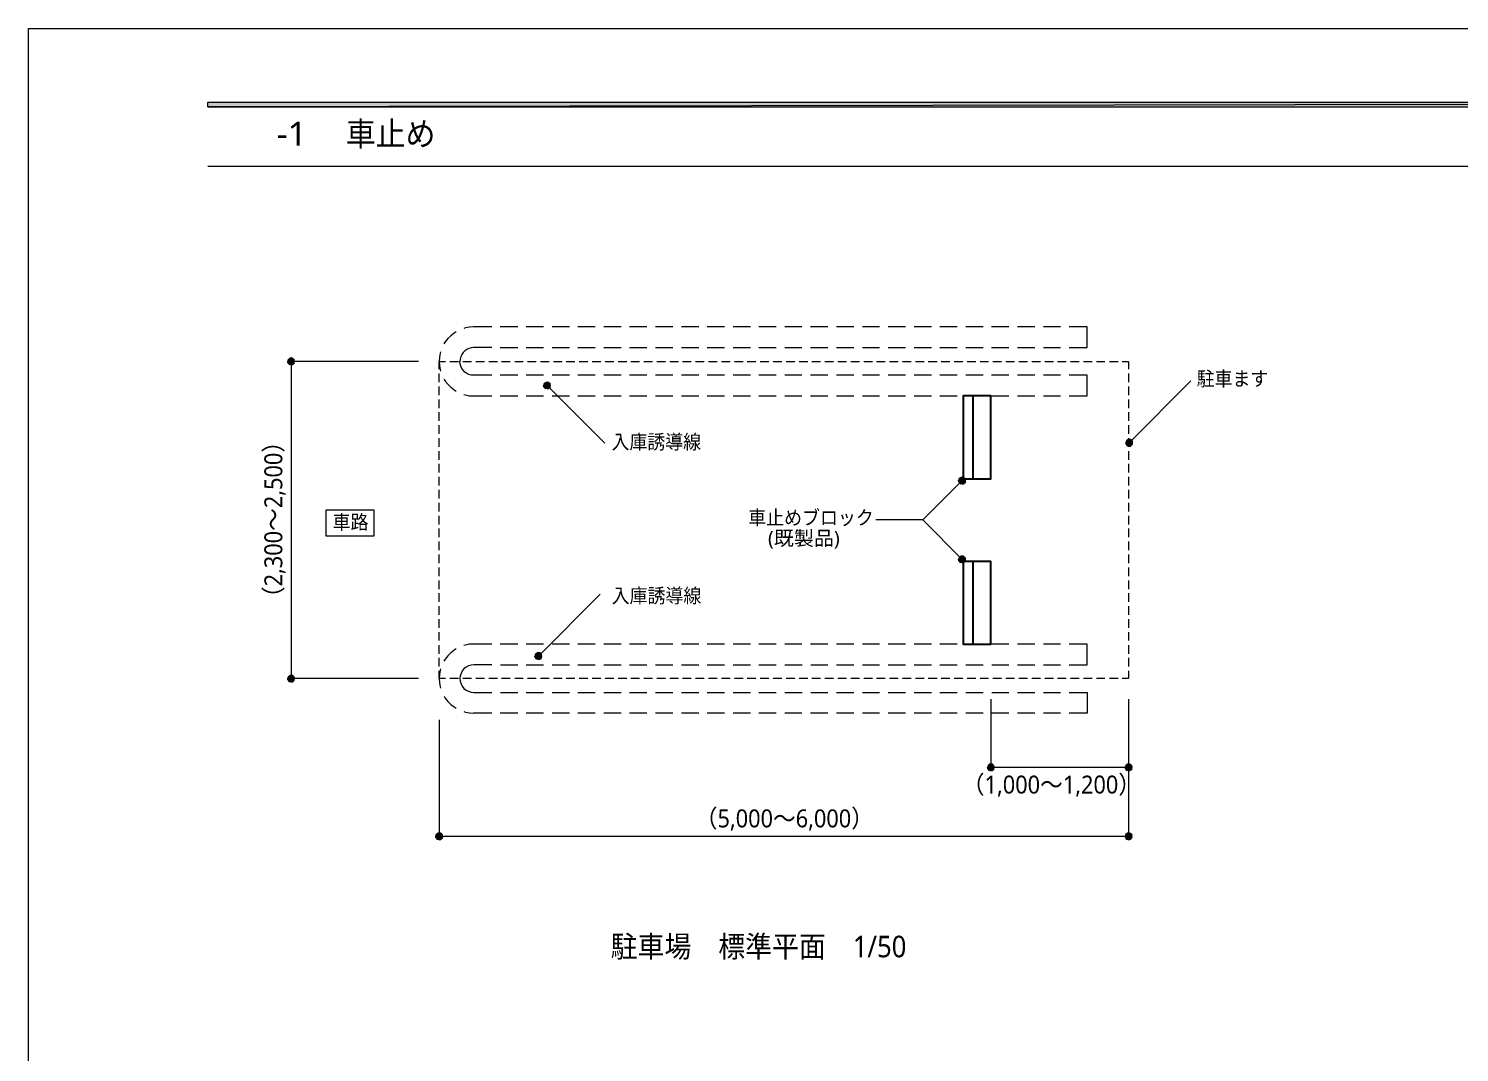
# Model space of a CAD drawing. Header units: millimetres. Extents: x 0 to 420, y 0 to 297.
# Drawn here: x 0.2 to 207.7, y 148.5 to 297 of the extents above; entities that cross this region are included whole.
import ezdxf
from ezdxf.enums import TextEntityAlignment as Align

# ---------------------------------------------------------------- set-up
doc = ezdxf.new("R2010")
doc.units = ezdxf.units.MM
doc.styles.add('kst32b', font='NotoSansJP-Variable.ttf')

msp = doc.modelspace()

# ---------------------------------------------------------------- hatches: boundary and pattern name
h = msp.add_hatch(color=7)
h.paths.add_polyline_path([(394.17, 285.62), (394.17, 286.32), (26.18, 285.62), (394.17, 285.62)])
h.paths.add_polyline_path([(394.17, 286.32), (26.18, 285.62), (26.18, 286.32), (394.17, 286.32)])
h = msp.add_hatch(color=7)
h.paths.add_polyline_path([(38.27, 249.2), (38.08, 249.15), (38.27, 248.69), (38.27, 249.2)])
h.paths.add_polyline_path([(38.08, 249.15), (38.27, 248.69), (37.91, 249.05), (38.08, 249.15)])
h.paths.add_polyline_path([(38.27, 248.69), (37.91, 249.05), (37.8, 248.88), (38.27, 248.69)])
for points in [[(38.46, 249.15), (38.27, 249.2), (38.27, 248.69), (38.46, 249.15)], [(62.74, 248.73), (62.72, 248.71), (62.7, 248.69), (62.72, 248.67), (62.74, 248.64), (62.76, 248.67), (62.78, 248.69), (62.76, 248.71), (62.74, 248.73)], [(75.57, 245.66), (75.37, 245.7), (75.37, 245.22), (75.57, 245.66)], [(160, 237.36), (159.81, 237.41), (159.81, 236.9), (160, 237.36)], [(135.76, 231.88), (135.57, 231.9), (135.57, 231.42), (135.76, 231.88)], [(135.76, 220.45), (135.57, 220.47), (135.57, 219.99), (135.76, 220.45)], [(74.32, 206.44), (74.13, 206.48), (74.13, 205.97), (74.32, 206.44)], [(38.46, 203.16), (38.27, 203.2), (38.27, 202.69), (38.46, 203.16)], [(139.93, 190.29), (139.74, 190.33), (139.74, 189.82), (139.93, 190.29)], [(159.91, 190.29), (159.72, 190.33), (159.72, 189.82), (159.91, 190.29)], [(59.92, 180.3), (59.73, 180.34), (59.73, 179.83), (59.92, 180.3)], [(159.91, 180.3), (159.72, 180.34), (159.72, 179.83), (159.91, 180.3)]]:
    msp.add_hatch(color=7).paths.add_polyline_path(points)
h = msp.add_hatch(color=7)
h.paths.add_polyline_path([(38.76, 248.69), (38.71, 248.88), (38.27, 248.69), (38.76, 248.69)])
h.paths.add_polyline_path([(38.71, 248.88), (38.27, 248.69), (38.61, 249.05), (38.71, 248.88)])
h.paths.add_polyline_path([(38.27, 248.69), (38.61, 249.05), (38.46, 249.15), (38.27, 248.69)])
h = msp.add_hatch(color=7)
h.paths.add_polyline_path([(37.8, 248.88), (37.76, 248.69), (38.27, 248.69), (37.8, 248.88)])
h.paths.add_polyline_path([(37.76, 248.69), (38.27, 248.69), (37.8, 248.5), (37.76, 248.69)])
h.paths.add_polyline_path([(38.27, 248.69), (37.8, 248.5), (37.91, 248.35), (38.27, 248.69)])
h = msp.add_hatch(color=7)
h.paths.add_polyline_path([(37.91, 248.35), (38.08, 248.24), (38.27, 248.69), (37.91, 248.35)])
h.paths.add_polyline_path([(38.08, 248.24), (38.27, 248.69), (38.27, 248.2), (38.08, 248.24)])
h.paths.add_polyline_path([(38.27, 248.69), (38.27, 248.2), (38.46, 248.24), (38.27, 248.69)])
h = msp.add_hatch(color=7)
h.paths.add_polyline_path([(38.46, 248.24), (38.61, 248.35), (38.27, 248.69), (38.46, 248.24)])
h.paths.add_polyline_path([(38.61, 248.35), (38.27, 248.69), (38.71, 248.5), (38.61, 248.35)])
h.paths.add_polyline_path([(38.27, 248.69), (38.71, 248.5), (38.76, 248.69), (38.27, 248.69)])
h = msp.add_hatch(color=7)
h.paths.add_polyline_path([(74.91, 245.41), (74.87, 245.22), (75.37, 245.22), (74.91, 245.41)])
h.paths.add_polyline_path([(74.87, 245.22), (75.37, 245.22), (74.91, 245.03), (74.87, 245.22)])
h.paths.add_polyline_path([(75.37, 245.22), (74.91, 245.03), (75.01, 244.86), (75.37, 245.22)])
h = msp.add_hatch(color=7)
h.paths.add_polyline_path([(75.37, 245.7), (75.18, 245.66), (75.37, 245.22), (75.37, 245.7)])
h.paths.add_polyline_path([(75.18, 245.66), (75.37, 245.22), (75.01, 245.55), (75.18, 245.66)])
h.paths.add_polyline_path([(75.37, 245.22), (75.01, 245.55), (74.91, 245.41), (75.37, 245.22)])
h = msp.add_hatch(color=7)
h.paths.add_polyline_path([(75.01, 244.86), (75.18, 244.75), (75.37, 245.22), (75.01, 244.86)])
h.paths.add_polyline_path([(75.18, 244.75), (75.37, 245.22), (75.37, 244.71), (75.18, 244.75)])
h.paths.add_polyline_path([(75.37, 245.22), (75.37, 244.71), (75.57, 244.75), (75.37, 245.22)])
h = msp.add_hatch(color=7)
h.paths.add_polyline_path([(75.88, 245.22), (75.84, 245.41), (75.37, 245.22), (75.88, 245.22)])
h.paths.add_polyline_path([(75.84, 245.41), (75.37, 245.22), (75.73, 245.55), (75.84, 245.41)])
h.paths.add_polyline_path([(75.37, 245.22), (75.73, 245.55), (75.57, 245.66), (75.37, 245.22)])
h = msp.add_hatch(color=7)
h.paths.add_polyline_path([(75.57, 244.75), (75.73, 244.86), (75.37, 245.22), (75.57, 244.75)])
h.paths.add_polyline_path([(75.73, 244.86), (75.37, 245.22), (75.84, 245.03), (75.73, 244.86)])
h.paths.add_polyline_path([(75.37, 245.22), (75.84, 245.03), (75.88, 245.22), (75.37, 245.22)])
h = msp.add_hatch(color=7)
h.paths.add_polyline_path([(159.34, 237.09), (159.3, 236.9), (159.81, 236.9), (159.34, 237.09)])
h.paths.add_polyline_path([(159.3, 236.9), (159.81, 236.9), (159.34, 236.71), (159.3, 236.9)])
h.paths.add_polyline_path([(159.81, 236.9), (159.34, 236.71), (159.45, 236.54), (159.81, 236.9)])
h = msp.add_hatch(color=7)
h.paths.add_polyline_path([(159.81, 237.41), (159.62, 237.36), (159.81, 236.9), (159.81, 237.41)])
h.paths.add_polyline_path([(159.62, 237.36), (159.81, 236.9), (159.45, 237.26), (159.62, 237.36)])
h.paths.add_polyline_path([(159.81, 236.9), (159.45, 237.26), (159.34, 237.09), (159.81, 236.9)])
h = msp.add_hatch(color=7)
h.paths.add_polyline_path([(159.45, 236.54), (159.62, 236.43), (159.81, 236.9), (159.45, 236.54)])
h.paths.add_polyline_path([(159.62, 236.43), (159.81, 236.9), (159.81, 236.41), (159.62, 236.43)])
h.paths.add_polyline_path([(159.81, 236.9), (159.81, 236.41), (160, 236.43), (159.81, 236.9)])
h = msp.add_hatch(color=7)
h.paths.add_polyline_path([(160.3, 236.9), (160.27, 237.09), (159.81, 236.9), (160.3, 236.9)])
h.paths.add_polyline_path([(160.27, 237.09), (159.81, 236.9), (160.15, 237.26), (160.27, 237.09)])
h.paths.add_polyline_path([(159.81, 236.9), (160.15, 237.26), (160, 237.36), (159.81, 236.9)])
h = msp.add_hatch(color=7)
h.paths.add_polyline_path([(160, 236.43), (160.15, 236.54), (159.81, 236.9), (160, 236.43)])
h.paths.add_polyline_path([(160.15, 236.54), (159.81, 236.9), (160.27, 236.71), (160.15, 236.54)])
h.paths.add_polyline_path([(159.81, 236.9), (160.27, 236.71), (160.3, 236.9), (159.81, 236.9)])
h = msp.add_hatch(color=7)
h.paths.add_polyline_path([(135.11, 231.61), (135.06, 231.42), (135.57, 231.42), (135.11, 231.61)])
h.paths.add_polyline_path([(135.06, 231.42), (135.57, 231.42), (135.11, 231.22), (135.06, 231.42)])
h.paths.add_polyline_path([(135.57, 231.42), (135.11, 231.22), (135.21, 231.06), (135.57, 231.42)])
h = msp.add_hatch(color=7)
h.paths.add_polyline_path([(135.57, 231.9), (135.38, 231.88), (135.57, 231.42), (135.57, 231.9)])
h.paths.add_polyline_path([(135.38, 231.88), (135.57, 231.42), (135.21, 231.75), (135.38, 231.88)])
h.paths.add_polyline_path([(135.57, 231.42), (135.21, 231.75), (135.11, 231.61), (135.57, 231.42)])
h = msp.add_hatch(color=7)
h.paths.add_polyline_path([(135.21, 231.06), (135.38, 230.95), (135.57, 231.42), (135.21, 231.06)])
h.paths.add_polyline_path([(135.38, 230.95), (135.57, 231.42), (135.57, 230.91), (135.38, 230.95)])
h.paths.add_polyline_path([(135.57, 231.42), (135.57, 230.91), (135.76, 230.95), (135.57, 231.42)])
h = msp.add_hatch(color=7)
h.paths.add_polyline_path([(136.06, 231.42), (136.04, 231.61), (135.57, 231.42), (136.06, 231.42)])
h.paths.add_polyline_path([(136.04, 231.61), (135.57, 231.42), (135.91, 231.75), (136.04, 231.61)])
h.paths.add_polyline_path([(135.57, 231.42), (135.91, 231.75), (135.76, 231.88), (135.57, 231.42)])
h = msp.add_hatch(color=7)
h.paths.add_polyline_path([(135.76, 230.95), (135.91, 231.06), (135.57, 231.42), (135.76, 230.95)])
h.paths.add_polyline_path([(135.91, 231.06), (135.57, 231.42), (136.04, 231.22), (135.91, 231.06)])
h.paths.add_polyline_path([(135.57, 231.42), (136.04, 231.22), (136.06, 231.42), (135.57, 231.42)])
h = msp.add_hatch(color=7)
h.paths.add_polyline_path([(135.11, 220.18), (135.06, 219.99), (135.57, 219.99), (135.11, 220.18)])
h.paths.add_polyline_path([(135.06, 219.99), (135.57, 219.99), (135.11, 219.79), (135.06, 219.99)])
h.paths.add_polyline_path([(135.57, 219.99), (135.11, 219.79), (135.21, 219.63), (135.57, 219.99)])
h = msp.add_hatch(color=7)
h.paths.add_polyline_path([(135.57, 220.47), (135.38, 220.45), (135.57, 219.99), (135.57, 220.47)])
h.paths.add_polyline_path([(135.38, 220.45), (135.57, 219.99), (135.21, 220.32), (135.38, 220.45)])
h.paths.add_polyline_path([(135.57, 219.99), (135.21, 220.32), (135.11, 220.18), (135.57, 219.99)])
h = msp.add_hatch(color=7)
h.paths.add_polyline_path([(135.21, 219.63), (135.38, 219.52), (135.57, 219.99), (135.21, 219.63)])
h.paths.add_polyline_path([(135.38, 219.52), (135.57, 219.99), (135.57, 219.48), (135.38, 219.52)])
h.paths.add_polyline_path([(135.57, 219.99), (135.57, 219.48), (135.76, 219.52), (135.57, 219.99)])
h = msp.add_hatch(color=7)
h.paths.add_polyline_path([(136.06, 219.99), (136.04, 220.18), (135.57, 219.99), (136.06, 219.99)])
h.paths.add_polyline_path([(136.04, 220.18), (135.57, 219.99), (135.91, 220.32), (136.04, 220.18)])
h.paths.add_polyline_path([(135.57, 219.99), (135.91, 220.32), (135.76, 220.45), (135.57, 219.99)])
h = msp.add_hatch(color=7)
h.paths.add_polyline_path([(135.76, 219.52), (135.91, 219.63), (135.57, 219.99), (135.76, 219.52)])
h.paths.add_polyline_path([(135.91, 219.63), (135.57, 219.99), (136.04, 219.79), (135.91, 219.63)])
h.paths.add_polyline_path([(135.57, 219.99), (136.04, 219.79), (136.06, 219.99), (135.57, 219.99)])
h = msp.add_hatch(color=7)
h.paths.add_polyline_path([(73.66, 206.16), (73.62, 205.97), (74.13, 205.97), (73.66, 206.16)])
h.paths.add_polyline_path([(73.62, 205.97), (74.13, 205.97), (73.66, 205.78), (73.62, 205.97)])
h.paths.add_polyline_path([(74.13, 205.97), (73.66, 205.78), (73.77, 205.63), (74.13, 205.97)])
h = msp.add_hatch(color=7)
h.paths.add_polyline_path([(74.13, 206.48), (73.94, 206.44), (74.13, 205.97), (74.13, 206.48)])
h.paths.add_polyline_path([(73.94, 206.44), (74.13, 205.97), (73.77, 206.33), (73.94, 206.44)])
h.paths.add_polyline_path([(74.13, 205.97), (73.77, 206.33), (73.66, 206.16), (74.13, 205.97)])
h = msp.add_hatch(color=7)
h.paths.add_polyline_path([(73.77, 205.63), (73.94, 205.53), (74.13, 205.97), (73.77, 205.63)])
h.paths.add_polyline_path([(73.94, 205.53), (74.13, 205.97), (74.13, 205.49), (73.94, 205.53)])
h.paths.add_polyline_path([(74.13, 205.97), (74.13, 205.49), (74.32, 205.53), (74.13, 205.97)])
h = msp.add_hatch(color=7)
h.paths.add_polyline_path([(74.61, 205.97), (74.57, 206.16), (74.13, 205.97), (74.61, 205.97)])
h.paths.add_polyline_path([(74.57, 206.16), (74.13, 205.97), (74.46, 206.33), (74.57, 206.16)])
h.paths.add_polyline_path([(74.13, 205.97), (74.46, 206.33), (74.32, 206.44), (74.13, 205.97)])
h = msp.add_hatch(color=7)
h.paths.add_polyline_path([(74.32, 205.53), (74.46, 205.63), (74.13, 205.97), (74.32, 205.53)])
h.paths.add_polyline_path([(74.46, 205.63), (74.13, 205.97), (74.57, 205.78), (74.46, 205.63)])
h.paths.add_polyline_path([(74.13, 205.97), (74.57, 205.78), (74.61, 205.97), (74.13, 205.97)])
h = msp.add_hatch(color=7)
h.paths.add_polyline_path([(37.8, 202.88), (37.76, 202.69), (38.27, 202.69), (37.8, 202.88)])
h.paths.add_polyline_path([(37.76, 202.69), (38.27, 202.69), (37.8, 202.5), (37.76, 202.69)])
h.paths.add_polyline_path([(38.27, 202.69), (37.8, 202.5), (37.91, 202.33), (38.27, 202.69)])
h = msp.add_hatch(color=7)
h.paths.add_polyline_path([(38.27, 203.2), (38.08, 203.16), (38.27, 202.69), (38.27, 203.2)])
h.paths.add_polyline_path([(38.08, 203.16), (38.27, 202.69), (37.91, 203.05), (38.08, 203.16)])
h.paths.add_polyline_path([(38.27, 202.69), (37.91, 203.05), (37.8, 202.88), (38.27, 202.69)])
h = msp.add_hatch(color=7)
h.paths.add_polyline_path([(37.91, 202.33), (38.08, 202.23), (38.27, 202.69), (37.91, 202.33)])
h.paths.add_polyline_path([(38.08, 202.23), (38.27, 202.69), (38.27, 202.21), (38.08, 202.23)])
h.paths.add_polyline_path([(38.27, 202.69), (38.27, 202.21), (38.46, 202.23), (38.27, 202.69)])
h = msp.add_hatch(color=7)
h.paths.add_polyline_path([(38.76, 202.69), (38.71, 202.88), (38.27, 202.69), (38.76, 202.69)])
h.paths.add_polyline_path([(38.71, 202.88), (38.27, 202.69), (38.61, 203.05), (38.71, 202.88)])
h.paths.add_polyline_path([(38.27, 202.69), (38.61, 203.05), (38.46, 203.16), (38.27, 202.69)])
h = msp.add_hatch(color=7)
h.paths.add_polyline_path([(38.46, 202.23), (38.61, 202.33), (38.27, 202.69), (38.46, 202.23)])
h.paths.add_polyline_path([(38.61, 202.33), (38.27, 202.69), (38.71, 202.5), (38.61, 202.33)])
h.paths.add_polyline_path([(38.27, 202.69), (38.71, 202.5), (38.76, 202.69), (38.27, 202.69)])
h = msp.add_hatch(color=7)
h.paths.add_polyline_path([(139.28, 190.01), (139.23, 189.82), (139.74, 189.82), (139.28, 190.01)])
h.paths.add_polyline_path([(139.23, 189.82), (139.74, 189.82), (139.28, 189.63), (139.23, 189.82)])
h.paths.add_polyline_path([(139.74, 189.82), (139.28, 189.63), (139.38, 189.48), (139.74, 189.82)])
h = msp.add_hatch(color=7)
h.paths.add_polyline_path([(139.74, 190.33), (139.55, 190.29), (139.74, 189.82), (139.74, 190.33)])
h.paths.add_polyline_path([(139.55, 190.29), (139.74, 189.82), (139.38, 190.18), (139.55, 190.29)])
h.paths.add_polyline_path([(139.74, 189.82), (139.38, 190.18), (139.28, 190.01), (139.74, 189.82)])
h = msp.add_hatch(color=7)
h.paths.add_polyline_path([(139.38, 189.48), (139.55, 189.36), (139.74, 189.82), (139.38, 189.48)])
h.paths.add_polyline_path([(139.55, 189.36), (139.74, 189.82), (139.74, 189.34), (139.55, 189.36)])
h.paths.add_polyline_path([(139.74, 189.82), (139.74, 189.34), (139.93, 189.36), (139.74, 189.82)])
h = msp.add_hatch(color=7)
h.paths.add_polyline_path([(140.23, 189.82), (140.19, 190.01), (139.74, 189.82), (140.23, 189.82)])
h.paths.add_polyline_path([(140.19, 190.01), (139.74, 189.82), (140.08, 190.18), (140.19, 190.01)])
h.paths.add_polyline_path([(139.74, 189.82), (140.08, 190.18), (139.93, 190.29), (139.74, 189.82)])
h = msp.add_hatch(color=7)
h.paths.add_polyline_path([(139.93, 189.36), (140.08, 189.48), (139.74, 189.82), (139.93, 189.36)])
h.paths.add_polyline_path([(140.08, 189.48), (139.74, 189.82), (140.19, 189.63), (140.08, 189.48)])
h.paths.add_polyline_path([(139.74, 189.82), (140.19, 189.63), (140.23, 189.82), (139.74, 189.82)])
h = msp.add_hatch(color=7)
h.paths.add_polyline_path([(159.28, 190.01), (159.24, 189.82), (159.72, 189.82), (159.28, 190.01)])
h.paths.add_polyline_path([(159.24, 189.82), (159.72, 189.82), (159.28, 189.63), (159.24, 189.82)])
h.paths.add_polyline_path([(159.72, 189.82), (159.28, 189.63), (159.38, 189.48), (159.72, 189.82)])
h = msp.add_hatch(color=7)
h.paths.add_polyline_path([(159.72, 190.33), (159.53, 190.29), (159.72, 189.82), (159.72, 190.33)])
h.paths.add_polyline_path([(159.53, 190.29), (159.72, 189.82), (159.38, 190.18), (159.53, 190.29)])
h.paths.add_polyline_path([(159.72, 189.82), (159.38, 190.18), (159.28, 190.01), (159.72, 189.82)])
h = msp.add_hatch(color=7)
h.paths.add_polyline_path([(159.38, 189.48), (159.53, 189.36), (159.72, 189.82), (159.38, 189.48)])
h.paths.add_polyline_path([(159.53, 189.36), (159.72, 189.82), (159.72, 189.34), (159.53, 189.36)])
h.paths.add_polyline_path([(159.72, 189.82), (159.72, 189.34), (159.91, 189.36), (159.72, 189.82)])
h = msp.add_hatch(color=7)
h.paths.add_polyline_path([(160.23, 189.82), (160.19, 190.01), (159.72, 189.82), (160.23, 189.82)])
h.paths.add_polyline_path([(160.19, 190.01), (159.72, 189.82), (160.08, 190.18), (160.19, 190.01)])
h.paths.add_polyline_path([(159.72, 189.82), (160.08, 190.18), (159.91, 190.29), (159.72, 189.82)])
h = msp.add_hatch(color=7)
h.paths.add_polyline_path([(159.91, 189.36), (160.08, 189.48), (159.72, 189.82), (159.91, 189.36)])
h.paths.add_polyline_path([(160.08, 189.48), (159.72, 189.82), (160.19, 189.63), (160.08, 189.48)])
h.paths.add_polyline_path([(159.72, 189.82), (160.19, 189.63), (160.23, 189.82), (159.72, 189.82)])
h = msp.add_hatch(color=7)
h.paths.add_polyline_path([(59.27, 180.02), (59.25, 179.83), (59.73, 179.83), (59.27, 180.02)])
h.paths.add_polyline_path([(59.25, 179.83), (59.73, 179.83), (59.27, 179.64), (59.25, 179.83)])
h.paths.add_polyline_path([(59.73, 179.83), (59.27, 179.64), (59.37, 179.47), (59.73, 179.83)])
h = msp.add_hatch(color=7)
h.paths.add_polyline_path([(59.73, 180.34), (59.54, 180.3), (59.73, 179.83), (59.73, 180.34)])
h.paths.add_polyline_path([(59.54, 180.3), (59.73, 179.83), (59.37, 180.19), (59.54, 180.3)])
h.paths.add_polyline_path([(59.73, 179.83), (59.37, 180.19), (59.27, 180.02), (59.73, 179.83)])
h = msp.add_hatch(color=7)
h.paths.add_polyline_path([(59.37, 179.47), (59.54, 179.37), (59.73, 179.83), (59.37, 179.47)])
h.paths.add_polyline_path([(59.54, 179.37), (59.73, 179.83), (59.73, 179.32), (59.54, 179.37)])
h.paths.add_polyline_path([(59.73, 179.83), (59.73, 179.32), (59.92, 179.37), (59.73, 179.83)])
h = msp.add_hatch(color=7)
h.paths.add_polyline_path([(60.24, 179.83), (60.2, 180.02), (59.73, 179.83), (60.24, 179.83)])
h.paths.add_polyline_path([(60.2, 180.02), (59.73, 179.83), (60.09, 180.19), (60.2, 180.02)])
h.paths.add_polyline_path([(59.73, 179.83), (60.09, 180.19), (59.92, 180.3), (59.73, 179.83)])
h = msp.add_hatch(color=7)
h.paths.add_polyline_path([(59.92, 179.37), (60.09, 179.47), (59.73, 179.83), (59.92, 179.37)])
h.paths.add_polyline_path([(60.09, 179.47), (59.73, 179.83), (60.2, 179.64), (60.09, 179.47)])
h.paths.add_polyline_path([(59.73, 179.83), (60.2, 179.64), (60.24, 179.83), (59.73, 179.83)])
h = msp.add_hatch(color=7)
h.paths.add_polyline_path([(159.28, 180.02), (159.24, 179.83), (159.72, 179.83), (159.28, 180.02)])
h.paths.add_polyline_path([(159.24, 179.83), (159.72, 179.83), (159.28, 179.64), (159.24, 179.83)])
h.paths.add_polyline_path([(159.72, 179.83), (159.28, 179.64), (159.38, 179.47), (159.72, 179.83)])
h = msp.add_hatch(color=7)
h.paths.add_polyline_path([(159.72, 180.34), (159.53, 180.3), (159.72, 179.83), (159.72, 180.34)])
h.paths.add_polyline_path([(159.53, 180.3), (159.72, 179.83), (159.38, 180.19), (159.53, 180.3)])
h.paths.add_polyline_path([(159.72, 179.83), (159.38, 180.19), (159.28, 180.02), (159.72, 179.83)])
h = msp.add_hatch(color=7)
h.paths.add_polyline_path([(159.38, 179.47), (159.53, 179.37), (159.72, 179.83), (159.38, 179.47)])
h.paths.add_polyline_path([(159.53, 179.37), (159.72, 179.83), (159.72, 179.32), (159.53, 179.37)])
h.paths.add_polyline_path([(159.72, 179.83), (159.72, 179.32), (159.91, 179.37), (159.72, 179.83)])
h = msp.add_hatch(color=7)
h.paths.add_polyline_path([(160.23, 179.83), (160.19, 180.02), (159.72, 179.83), (160.23, 179.83)])
h.paths.add_polyline_path([(160.19, 180.02), (159.72, 179.83), (160.08, 180.19), (160.19, 180.02)])
h.paths.add_polyline_path([(159.72, 179.83), (160.08, 180.19), (159.91, 180.3), (159.72, 179.83)])
h = msp.add_hatch(color=7)
h.paths.add_polyline_path([(159.91, 179.37), (160.08, 179.47), (159.72, 179.83), (159.91, 179.37)])
h.paths.add_polyline_path([(160.08, 179.47), (159.72, 179.83), (160.19, 179.64), (160.08, 179.47)])
h.paths.add_polyline_path([(159.72, 179.83), (160.19, 179.64), (160.23, 179.83), (159.72, 179.83)])

# ---------------------------------------------------------------- linework, layer by layer
at = {"lineweight": 13}
for points in [[(0.19, 0), (0.19, 296.97), (420.16, 296.97), (420.16, 0)], [(43.31, 227.14), (43.31, 223.41), (50.29, 223.41), (50.29, 227.14)]]:
    msp.add_lwpolyline(points, close=True, dxfattribs=at)
at = {"lineweight": 0}
for points in [[(394.17, 285.62), (394.17, 286.32), (26.18, 285.62)], [(394.17, 286.32), (26.18, 285.62), (26.18, 286.32)], [(38.27, 248.69), (37.91, 249.05), (37.8, 248.88)], [(38.08, 249.15), (38.27, 248.69), (37.91, 249.05)], [(38.27, 249.2), (38.08, 249.15), (38.27, 248.69)], [(38.46, 249.15), (38.27, 249.2), (38.27, 248.69)], [(38.27, 248.69), (38.61, 249.05), (38.46, 249.15)], [(38.71, 248.88), (38.27, 248.69), (38.61, 249.05)], [(37.8, 248.88), (37.76, 248.69), (38.27, 248.69)], [(37.76, 248.69), (38.27, 248.69), (37.8, 248.5)], [(38.27, 248.69), (37.8, 248.5), (37.91, 248.35)], [(37.91, 248.35), (38.08, 248.24), (38.27, 248.69)], [(38.08, 248.24), (38.27, 248.69), (38.27, 248.2)], [(38.76, 248.69), (38.71, 248.88), (38.27, 248.69)], [(38.27, 248.69), (38.27, 248.2), (38.46, 248.24)], [(38.46, 248.24), (38.61, 248.35), (38.27, 248.69)], [(38.61, 248.35), (38.27, 248.69), (38.71, 248.5)], [(38.27, 248.69), (38.71, 248.5), (38.76, 248.69)], [(62.74, 248.73), (62.72, 248.71), (62.7, 248.69), (62.72, 248.67), (62.74, 248.64), (62.76, 248.67), (62.78, 248.69), (62.76, 248.71)], [(74.91, 245.41), (74.87, 245.22), (75.37, 245.22)], [(74.87, 245.22), (75.37, 245.22), (74.91, 245.03)], [(75.37, 245.22), (75.01, 245.55), (74.91, 245.41)], [(75.37, 245.22), (74.91, 245.03), (75.01, 244.86)], [(75.18, 245.66), (75.37, 245.22), (75.01, 245.55)], [(75.01, 244.86), (75.18, 244.75), (75.37, 245.22)], [(75.37, 245.7), (75.18, 245.66), (75.37, 245.22)], [(75.18, 244.75), (75.37, 245.22), (75.37, 244.71)], [(75.57, 245.66), (75.37, 245.7), (75.37, 245.22)], [(75.37, 245.22), (75.73, 245.55), (75.57, 245.66)], [(75.84, 245.41), (75.37, 245.22), (75.73, 245.55)], [(75.88, 245.22), (75.84, 245.41), (75.37, 245.22)], [(75.37, 245.22), (75.37, 244.71), (75.57, 244.75)], [(75.57, 244.75), (75.73, 244.86), (75.37, 245.22)], [(75.73, 244.86), (75.37, 245.22), (75.84, 245.03)], [(75.37, 245.22), (75.84, 245.03), (75.88, 245.22)], [(159.34, 237.09), (159.3, 236.9), (159.81, 236.9)], [(159.3, 236.9), (159.81, 236.9), (159.34, 236.71)], [(159.81, 236.9), (159.45, 237.26), (159.34, 237.09)], [(159.81, 236.9), (159.34, 236.71), (159.45, 236.54)], [(159.62, 237.36), (159.81, 236.9), (159.45, 237.26)], [(159.45, 236.54), (159.62, 236.43), (159.81, 236.9)], [(159.81, 237.41), (159.62, 237.36), (159.81, 236.9)], [(159.62, 236.43), (159.81, 236.9), (159.81, 236.41)], [(160, 237.36), (159.81, 237.41), (159.81, 236.9)], [(159.81, 236.9), (160.15, 237.26), (160, 237.36)], [(160.27, 237.09), (159.81, 236.9), (160.15, 237.26)], [(160.3, 236.9), (160.27, 237.09), (159.81, 236.9)], [(159.81, 236.9), (159.81, 236.41), (160, 236.43)], [(160, 236.43), (160.15, 236.54), (159.81, 236.9)], [(160.15, 236.54), (159.81, 236.9), (160.27, 236.71)], [(159.81, 236.9), (160.27, 236.71), (160.3, 236.9)], [(135.11, 231.61), (135.06, 231.42), (135.57, 231.42)], [(135.06, 231.42), (135.57, 231.42), (135.11, 231.22)], [(135.57, 231.42), (135.21, 231.75), (135.11, 231.61)], [(135.57, 231.42), (135.11, 231.22), (135.21, 231.06)], [(135.38, 231.88), (135.57, 231.42), (135.21, 231.75)], [(135.21, 231.06), (135.38, 230.95), (135.57, 231.42)], [(135.57, 231.9), (135.38, 231.88), (135.57, 231.42)], [(135.38, 230.95), (135.57, 231.42), (135.57, 230.91)], [(135.76, 231.88), (135.57, 231.9), (135.57, 231.42)], [(135.57, 231.42), (135.91, 231.75), (135.76, 231.88)], [(136.04, 231.61), (135.57, 231.42), (135.91, 231.75)], [(136.06, 231.42), (136.04, 231.61), (135.57, 231.42)], [(135.57, 231.42), (135.57, 230.91), (135.76, 230.95)], [(135.76, 230.95), (135.91, 231.06), (135.57, 231.42)], [(135.91, 231.06), (135.57, 231.42), (136.04, 231.22)], [(135.57, 231.42), (136.04, 231.22), (136.06, 231.42)], [(135.11, 220.18), (135.06, 219.99), (135.57, 219.99)], [(135.06, 219.99), (135.57, 219.99), (135.11, 219.79)], [(135.57, 219.99), (135.21, 220.32), (135.11, 220.18)], [(135.57, 219.99), (135.11, 219.79), (135.21, 219.63)], [(135.38, 220.45), (135.57, 219.99), (135.21, 220.32)], [(135.21, 219.63), (135.38, 219.52), (135.57, 219.99)], [(135.57, 220.47), (135.38, 220.45), (135.57, 219.99)], [(135.38, 219.52), (135.57, 219.99), (135.57, 219.48)], [(135.76, 220.45), (135.57, 220.47), (135.57, 219.99)], [(135.57, 219.99), (135.91, 220.32), (135.76, 220.45)], [(136.04, 220.18), (135.57, 219.99), (135.91, 220.32)], [(136.06, 219.99), (136.04, 220.18), (135.57, 219.99)], [(135.57, 219.99), (135.57, 219.48), (135.76, 219.52)], [(135.76, 219.52), (135.91, 219.63), (135.57, 219.99)], [(135.91, 219.63), (135.57, 219.99), (136.04, 219.79)], [(135.57, 219.99), (136.04, 219.79), (136.06, 219.99)], [(73.66, 206.16), (73.62, 205.97), (74.13, 205.97)], [(73.62, 205.97), (74.13, 205.97), (73.66, 205.78)], [(74.13, 205.97), (73.77, 206.33), (73.66, 206.16)], [(74.13, 205.97), (73.66, 205.78), (73.77, 205.63)], [(73.94, 206.44), (74.13, 205.97), (73.77, 206.33)], [(73.77, 205.63), (73.94, 205.53), (74.13, 205.97)], [(74.13, 206.48), (73.94, 206.44), (74.13, 205.97)], [(73.94, 205.53), (74.13, 205.97), (74.13, 205.49)], [(74.32, 206.44), (74.13, 206.48), (74.13, 205.97)], [(74.13, 205.97), (74.46, 206.33), (74.32, 206.44)], [(74.57, 206.16), (74.13, 205.97), (74.46, 206.33)], [(74.61, 205.97), (74.57, 206.16), (74.13, 205.97)], [(74.13, 205.97), (74.13, 205.49), (74.32, 205.53)], [(74.32, 205.53), (74.46, 205.63), (74.13, 205.97)], [(74.46, 205.63), (74.13, 205.97), (74.57, 205.78)], [(74.13, 205.97), (74.57, 205.78), (74.61, 205.97)], [(37.8, 202.88), (37.76, 202.69), (38.27, 202.69)], [(37.76, 202.69), (38.27, 202.69), (37.8, 202.5)], [(38.27, 202.69), (37.91, 203.05), (37.8, 202.88)], [(38.27, 202.69), (37.8, 202.5), (37.91, 202.33)], [(38.08, 203.16), (38.27, 202.69), (37.91, 203.05)], [(37.91, 202.33), (38.08, 202.23), (38.27, 202.69)], [(38.27, 203.2), (38.08, 203.16), (38.27, 202.69)], [(38.08, 202.23), (38.27, 202.69), (38.27, 202.21)], [(38.46, 203.16), (38.27, 203.2), (38.27, 202.69)], [(38.27, 202.69), (38.61, 203.05), (38.46, 203.16)], [(38.71, 202.88), (38.27, 202.69), (38.61, 203.05)], [(38.76, 202.69), (38.71, 202.88), (38.27, 202.69)], [(38.27, 202.69), (38.27, 202.21), (38.46, 202.23)], [(38.46, 202.23), (38.61, 202.33), (38.27, 202.69)], [(38.61, 202.33), (38.27, 202.69), (38.71, 202.5)], [(38.27, 202.69), (38.71, 202.5), (38.76, 202.69)], [(139.28, 190.01), (139.23, 189.82), (139.74, 189.82)], [(139.23, 189.82), (139.74, 189.82), (139.28, 189.63)], [(139.74, 189.82), (139.38, 190.18), (139.28, 190.01)], [(139.74, 189.82), (139.28, 189.63), (139.38, 189.48)], [(139.55, 190.29), (139.74, 189.82), (139.38, 190.18)], [(139.38, 189.48), (139.55, 189.36), (139.74, 189.82)], [(139.74, 190.33), (139.55, 190.29), (139.74, 189.82)], [(139.55, 189.36), (139.74, 189.82), (139.74, 189.34)], [(139.93, 190.29), (139.74, 190.33), (139.74, 189.82)], [(139.74, 189.82), (140.08, 190.18), (139.93, 190.29)], [(140.19, 190.01), (139.74, 189.82), (140.08, 190.18)], [(140.23, 189.82), (140.19, 190.01), (139.74, 189.82)], [(139.74, 189.82), (139.74, 189.34), (139.93, 189.36)], [(139.93, 189.36), (140.08, 189.48), (139.74, 189.82)], [(140.08, 189.48), (139.74, 189.82), (140.19, 189.63)], [(139.74, 189.82), (140.19, 189.63), (140.23, 189.82)], [(159.28, 190.01), (159.24, 189.82), (159.72, 189.82)], [(159.24, 189.82), (159.72, 189.82), (159.28, 189.63)], [(159.72, 189.82), (159.38, 190.18), (159.28, 190.01)], [(159.72, 189.82), (159.28, 189.63), (159.38, 189.48)], [(159.53, 190.29), (159.72, 189.82), (159.38, 190.18)], [(159.38, 189.48), (159.53, 189.36), (159.72, 189.82)], [(159.72, 190.33), (159.53, 190.29), (159.72, 189.82)], [(159.53, 189.36), (159.72, 189.82), (159.72, 189.34)], [(159.91, 190.29), (159.72, 190.33), (159.72, 189.82)], [(159.72, 189.82), (160.08, 190.18), (159.91, 190.29)], [(160.19, 190.01), (159.72, 189.82), (160.08, 190.18)], [(160.23, 189.82), (160.19, 190.01), (159.72, 189.82)], [(159.72, 189.82), (159.72, 189.34), (159.91, 189.36)], [(159.91, 189.36), (160.08, 189.48), (159.72, 189.82)], [(160.08, 189.48), (159.72, 189.82), (160.19, 189.63)], [(159.72, 189.82), (160.19, 189.63), (160.23, 189.82)], [(59.27, 180.02), (59.25, 179.83), (59.73, 179.83)], [(59.25, 179.83), (59.73, 179.83), (59.27, 179.64)], [(59.73, 179.83), (59.37, 180.19), (59.27, 180.02)], [(59.73, 179.83), (59.27, 179.64), (59.37, 179.47)], [(59.54, 180.3), (59.73, 179.83), (59.37, 180.19)], [(59.37, 179.47), (59.54, 179.37), (59.73, 179.83)], [(59.73, 180.34), (59.54, 180.3), (59.73, 179.83)], [(59.54, 179.37), (59.73, 179.83), (59.73, 179.32)], [(59.92, 180.3), (59.73, 180.34), (59.73, 179.83)], [(59.73, 179.83), (60.09, 180.19), (59.92, 180.3)], [(60.2, 180.02), (59.73, 179.83), (60.09, 180.19)], [(60.24, 179.83), (60.2, 180.02), (59.73, 179.83)], [(59.73, 179.83), (59.73, 179.32), (59.92, 179.37)], [(59.92, 179.37), (60.09, 179.47), (59.73, 179.83)], [(60.09, 179.47), (59.73, 179.83), (60.2, 179.64)], [(59.73, 179.83), (60.2, 179.64), (60.24, 179.83)], [(159.28, 180.02), (159.24, 179.83), (159.72, 179.83)], [(159.24, 179.83), (159.72, 179.83), (159.28, 179.64)], [(159.72, 179.83), (159.38, 180.19), (159.28, 180.02)], [(159.72, 179.83), (159.28, 179.64), (159.38, 179.47)], [(159.53, 180.3), (159.72, 179.83), (159.38, 180.19)], [(159.38, 179.47), (159.53, 179.37), (159.72, 179.83)], [(159.72, 180.34), (159.53, 180.3), (159.72, 179.83)], [(159.53, 179.37), (159.72, 179.83), (159.72, 179.32)], [(159.91, 180.3), (159.72, 180.34), (159.72, 179.83)], [(159.72, 179.83), (160.08, 180.19), (159.91, 180.3)], [(160.19, 180.02), (159.72, 179.83), (160.08, 180.19)], [(160.23, 179.83), (160.19, 180.02), (159.72, 179.83)], [(159.72, 179.83), (159.72, 179.32), (159.91, 179.37)], [(159.91, 179.37), (160.08, 179.47), (159.72, 179.83)], [(160.08, 179.47), (159.72, 179.83), (160.19, 179.64)], [(159.72, 179.83), (160.19, 179.64), (160.23, 179.83)]]:
    msp.add_lwpolyline(points, close=True, dxfattribs=at)
at = {"lineweight": 13}
for points in [[(394.17, 276.99), (26.18, 276.99)], [(64.73, 253.7), (64.14, 253.66), (63.54, 253.56), (63.33, 253.49)], [(67.35, 253.7), (64.73, 253.7)], [(71.12, 253.7), (68.6, 253.7)], [(74.87, 253.7), (72.37, 253.7)], [(78.61, 253.7), (76.12, 253.7)], [(82.36, 253.7), (79.86, 253.7)], [(86.11, 253.7), (83.61, 253.7)], [(89.85, 253.7), (87.35, 253.7)], [(93.62, 253.7), (91.1, 253.7)], [(97.37, 253.7), (94.87, 253.7)], [(101.11, 253.7), (98.62, 253.7)], [(104.86, 253.7), (102.36, 253.7)], [(108.61, 253.7), (106.11, 253.7)], [(112.35, 253.7), (109.86, 253.7)], [(116.1, 253.7), (113.6, 253.7)], [(119.87, 253.7), (117.37, 253.7)], [(123.61, 253.7), (121.12, 253.7)], [(127.36, 253.7), (124.86, 253.7)], [(131.11, 253.7), (128.61, 253.7)], [(134.85, 253.7), (132.36, 253.7)], [(138.6, 253.7), (136.1, 253.7)], [(142.37, 253.7), (139.85, 253.7)], [(146.11, 253.7), (143.62, 253.7)], [(149.86, 253.7), (147.36, 253.7)], [(151.11, 250.7), (153.73, 250.7), (153.73, 253.7), (151.11, 253.7)], [(62.19, 252.98), (61.89, 252.81), (61.43, 252.43), (61, 252.01), (60.62, 251.54), (60.43, 251.23)], [(59.94, 250.11), (59.88, 249.89), (59.77, 249.3), (59.73, 248.69), (59.77, 248.09), (59.88, 247.5), (59.94, 247.29)], [(67.35, 250.7), (64.73, 250.7), (64.39, 250.66), (64.05, 250.57), (63.73, 250.42), (63.46, 250.23), (63.2, 249.98), (63.01, 249.7), (62.87, 249.39), (62.76, 249.05), (62.74, 248.69)], [(68.6, 250.7), (71.12, 250.7)], [(72.37, 250.7), (74.87, 250.7)], [(76.12, 250.7), (78.61, 250.7)], [(79.86, 250.7), (82.36, 250.7)], [(83.61, 250.7), (86.11, 250.7)], [(87.35, 250.7), (89.85, 250.7)], [(91.1, 250.7), (93.62, 250.7)], [(94.87, 250.7), (97.37, 250.7)], [(98.62, 250.7), (101.11, 250.7)], [(102.36, 250.7), (104.86, 250.7)], [(106.11, 250.7), (108.61, 250.7)], [(109.86, 250.7), (112.35, 250.7)], [(113.6, 250.7), (116.1, 250.7)], [(117.37, 250.7), (119.87, 250.7)], [(121.12, 250.7), (123.61, 250.7)], [(124.86, 250.7), (127.36, 250.7)], [(128.61, 250.7), (131.11, 250.7)], [(132.36, 250.7), (134.85, 250.7)], [(136.1, 250.7), (138.6, 250.7)], [(139.85, 250.7), (142.37, 250.7)], [(143.62, 250.7), (146.11, 250.7)], [(147.36, 250.7), (149.86, 250.7)], [(56.73, 248.69), (38.27, 248.69), (38.27, 202.69)], [(59.73, 248.69), (60.66, 248.69)], [(59.73, 247.57), (59.73, 248.69)], [(59.73, 245.7), (59.73, 246.95)], [(61.3, 248.69), (62.55, 248.69)], [(67.35, 246.7), (64.73, 246.7), (64.39, 246.72), (64.05, 246.82), (63.73, 246.97), (63.46, 247.16), (63.2, 247.42), (63.01, 247.69), (62.87, 248.01), (62.76, 248.35), (62.74, 248.69)], [(63.18, 248.69), (64.43, 248.69)], [(65.05, 248.69), (66.29, 248.69)], [(66.93, 248.69), (68.18, 248.69)], [(68.79, 248.69), (70.04, 248.69)], [(70.68, 248.69), (71.92, 248.69)], [(72.54, 248.69), (73.81, 248.69)], [(74.42, 248.69), (75.67, 248.69)], [(76.31, 248.69), (77.55, 248.69)], [(78.17, 248.69), (79.42, 248.69)], [(80.05, 248.69), (81.3, 248.69)], [(81.92, 248.69), (83.16, 248.69)], [(83.8, 248.69), (85.05, 248.69)], [(85.68, 248.69), (86.93, 248.69)], [(87.55, 248.69), (88.79, 248.69)], [(89.43, 248.69), (90.68, 248.69)], [(91.29, 248.69), (92.54, 248.69)], [(93.18, 248.69), (94.42, 248.69)], [(95.04, 248.69), (96.29, 248.69)], [(96.92, 248.69), (98.17, 248.69)], [(98.81, 248.69), (100.05, 248.69)], [(100.67, 248.69), (101.92, 248.69)], [(102.55, 248.69), (103.8, 248.69)], [(104.42, 248.69), (105.66, 248.69)], [(106.3, 248.69), (107.55, 248.69)], [(108.16, 248.69), (109.43, 248.69)], [(110.05, 248.69), (111.29, 248.69)], [(111.93, 248.69), (113.18, 248.69)], [(113.79, 248.69), (115.04, 248.69)], [(115.68, 248.69), (116.92, 248.69)], [(117.54, 248.69), (118.79, 248.69)], [(119.42, 248.69), (120.67, 248.69)], [(121.31, 248.69), (122.56, 248.69)], [(123.17, 248.69), (124.42, 248.69)], [(125.05, 248.69), (126.3, 248.69)], [(126.92, 248.69), (128.16, 248.69)], [(128.8, 248.69), (130.05, 248.69)], [(130.66, 248.69), (131.93, 248.69)], [(132.55, 248.69), (133.79, 248.69)], [(134.43, 248.69), (135.68, 248.69)], [(136.29, 248.69), (137.54, 248.69)], [(138.18, 248.69), (139.42, 248.69)], [(140.04, 248.69), (141.29, 248.69)], [(141.92, 248.69), (143.17, 248.69)], [(143.81, 248.69), (145.06, 248.69)], [(145.67, 248.69), (146.92, 248.69)], [(147.55, 248.69), (148.8, 248.69)], [(149.42, 248.69), (150.66, 248.69)], [(151.3, 248.69), (152.55, 248.69)], [(153.16, 248.69), (154.41, 248.69)], [(155.05, 248.69), (156.29, 248.69)], [(156.93, 248.69), (158.18, 248.69)], [(158.79, 248.69), (159.72, 248.69), (159.72, 247.57)], [(159.72, 246.95), (159.72, 245.7)], [(59.73, 243.82), (59.73, 245.07)], [(60.45, 246.15), (60.62, 245.85), (61, 245.39), (61.43, 244.96), (61.89, 244.58), (62.19, 244.39)], [(71.12, 246.7), (68.6, 246.7)], [(74.87, 246.7), (72.37, 246.7)], [(75.37, 245.22), (83.74, 236.85)], [(78.61, 246.7), (76.12, 246.7)], [(82.36, 246.7), (79.86, 246.7)], [(86.11, 246.7), (83.61, 246.7)], [(89.85, 246.7), (87.35, 246.7)], [(93.62, 246.7), (91.1, 246.7)], [(97.37, 246.7), (94.87, 246.7)], [(101.11, 246.7), (98.62, 246.7)], [(104.86, 246.7), (102.36, 246.7)], [(108.61, 246.7), (106.11, 246.7)], [(112.35, 246.7), (109.86, 246.7)], [(116.1, 246.7), (113.6, 246.7)], [(119.87, 246.7), (117.37, 246.7)], [(123.61, 246.7), (121.12, 246.7)], [(127.36, 246.7), (124.86, 246.7)], [(131.11, 246.7), (128.61, 246.7)], [(134.85, 246.7), (132.36, 246.7)], [(138.6, 246.7), (136.1, 246.7)], [(142.37, 246.7), (139.85, 246.7)], [(146.11, 246.7), (143.62, 246.7)], [(149.86, 246.7), (147.36, 246.7)], [(151.11, 243.69), (153.73, 243.69), (153.73, 246.7), (151.11, 246.7)], [(159.72, 245.07), (159.72, 243.82)], [(159.81, 236.9), (168.76, 245.87)], [(59.73, 241.93), (59.73, 243.18)], [(63.33, 243.9), (63.54, 243.84), (64.14, 243.73), (64.73, 243.69), (67.35, 243.69)], [(68.6, 243.69), (71.12, 243.69)], [(72.37, 243.69), (74.87, 243.69)], [(76.12, 243.69), (78.61, 243.69)], [(79.86, 243.69), (82.36, 243.69)], [(83.61, 243.69), (86.11, 243.69)], [(87.35, 243.69), (89.85, 243.69)], [(91.1, 243.69), (93.62, 243.69)], [(94.87, 243.69), (97.37, 243.69)], [(98.62, 243.69), (101.11, 243.69)], [(102.36, 243.69), (104.86, 243.69)], [(106.11, 243.69), (108.61, 243.69)], [(109.86, 243.69), (112.35, 243.69)], [(113.6, 243.69), (116.1, 243.69)], [(117.37, 243.69), (119.87, 243.69)], [(121.12, 243.69), (123.61, 243.69)], [(124.86, 243.69), (127.36, 243.69)], [(128.61, 243.69), (131.11, 243.69)], [(132.36, 243.69), (134.85, 243.69)], [(136.1, 243.69), (138.6, 243.69)], [(139.85, 243.69), (142.37, 243.69)], [(143.62, 243.69), (146.11, 243.69)], [(147.36, 243.69), (149.86, 243.69)], [(159.72, 243.18), (159.72, 241.93)], [(59.73, 240.07), (59.73, 241.32)], [(159.72, 241.32), (159.72, 240.07)], [(59.73, 238.19), (59.73, 239.44)], [(159.72, 239.44), (159.72, 238.19)], [(59.73, 236.33), (59.73, 237.57)], [(159.72, 237.57), (159.72, 236.33)], [(59.73, 234.44), (59.73, 235.69)], [(159.72, 235.69), (159.72, 234.44)], [(59.73, 232.58), (59.73, 233.83)], [(159.72, 233.83), (159.72, 232.58)], [(59.73, 230.7), (59.73, 231.94)], [(135.57, 219.99), (129.86, 225.7), (135.57, 231.42)], [(159.72, 231.94), (159.72, 230.7)], [(59.73, 228.81), (59.73, 230.06)], [(159.72, 230.06), (159.72, 228.81)], [(59.73, 226.95), (59.73, 228.2)], [(59.73, 225.07), (59.73, 226.31)], [(159.72, 228.2), (159.72, 226.95)], [(159.72, 226.31), (159.72, 225.07)], [(59.73, 223.2), (59.73, 224.45)], [(129.86, 225.7), (123.04, 225.7)], [(159.72, 224.45), (159.72, 223.2)], [(59.73, 221.32), (59.73, 222.57)], [(159.72, 222.57), (159.72, 221.32)], [(59.73, 219.43), (59.73, 220.7)], [(159.72, 220.7), (159.72, 219.43)], [(59.73, 217.57), (59.73, 218.82)], [(159.72, 218.82), (159.72, 217.57)], [(59.73, 215.69), (59.73, 216.94)], [(159.72, 216.94), (159.72, 215.69)], [(59.73, 213.83), (59.73, 215.07)], [(74.13, 205.97), (83.08, 214.95)], [(159.72, 215.07), (159.72, 213.83)], [(59.73, 211.94), (59.73, 213.19)], [(159.72, 213.19), (159.72, 211.94)], [(59.73, 210.08), (59.73, 211.33)], [(159.72, 211.33), (159.72, 210.08)], [(59.73, 208.2), (59.73, 209.44)], [(59.73, 206.31), (59.73, 207.56)], [(67.35, 207.69), (64.73, 207.69), (64.14, 207.67), (63.54, 207.56), (63.33, 207.48)], [(71.12, 207.69), (68.6, 207.69)], [(74.87, 207.69), (72.37, 207.69)], [(78.61, 207.69), (76.12, 207.69)], [(82.36, 207.69), (79.86, 207.69)], [(86.11, 207.69), (83.61, 207.69)], [(89.85, 207.69), (87.35, 207.69)], [(93.62, 207.69), (91.1, 207.69)], [(97.37, 207.69), (94.87, 207.69)], [(101.11, 207.69), (98.62, 207.69)], [(104.86, 207.69), (102.36, 207.69)], [(108.61, 207.69), (106.11, 207.69)], [(112.35, 207.69), (109.86, 207.69)], [(116.1, 207.69), (113.6, 207.69)], [(119.87, 207.69), (117.37, 207.69)], [(123.61, 207.69), (121.12, 207.69)], [(127.36, 207.69), (124.86, 207.69)], [(131.11, 207.69), (128.61, 207.69)], [(134.85, 207.69), (132.36, 207.69)], [(138.6, 207.69), (136.1, 207.69)], [(142.37, 207.69), (139.85, 207.69)], [(146.11, 207.69), (143.62, 207.69)], [(149.86, 207.69), (147.36, 207.69)], [(151.11, 204.7), (153.73, 204.7), (153.73, 207.69), (151.11, 207.69)], [(159.72, 209.44), (159.72, 208.2)], [(159.72, 207.56), (159.72, 206.31)], [(59.73, 204.45), (59.73, 205.7)], [(62.19, 206.99), (61.89, 206.82), (61.43, 206.44), (61, 206.02), (60.62, 205.53), (60.43, 205.23)], [(159.72, 205.7), (159.72, 204.45)], [(59.94, 204.09), (59.88, 203.9), (59.77, 203.31), (59.73, 202.69)], [(60.66, 202.69), (59.73, 202.69), (59.73, 203.81)], [(67.37, 204.7), (64.75, 204.7), (64.35, 204.66), (63.99, 204.53), (63.63, 204.36), (63.33, 204.11), (63.08, 203.81), (62.91, 203.45), (62.78, 203.09), (62.74, 202.69)], [(68.62, 204.7), (71.12, 204.7)], [(72.37, 204.7), (74.87, 204.7)], [(76.12, 204.7), (78.61, 204.7)], [(79.86, 204.7), (82.36, 204.7)], [(83.61, 204.7), (86.11, 204.7)], [(87.35, 204.7), (89.87, 204.7)], [(91.12, 204.7), (93.62, 204.7)], [(94.87, 204.7), (97.37, 204.7)], [(98.62, 204.7), (101.11, 204.7)], [(102.36, 204.7), (104.86, 204.7)], [(106.11, 204.7), (108.61, 204.7)], [(109.86, 204.7), (112.37, 204.7)], [(113.62, 204.7), (116.12, 204.7)], [(117.37, 204.7), (119.87, 204.7)], [(121.12, 204.7), (123.61, 204.7)], [(124.86, 204.7), (127.36, 204.7)], [(128.61, 204.7), (131.11, 204.7)], [(132.36, 204.7), (134.87, 204.7)], [(136.12, 204.7), (138.62, 204.7)], [(139.87, 204.7), (142.37, 204.7)], [(143.62, 204.7), (146.11, 204.7)], [(147.36, 204.7), (149.86, 204.7)], [(159.72, 203.81), (159.72, 202.69), (158.79, 202.69)], [(56.73, 202.69), (38.27, 202.69)], [(59.73, 202.69), (59.77, 202.1), (59.88, 201.51), (59.94, 201.29)], [(62.55, 202.69), (61.3, 202.69)], [(62.74, 202.69), (62.78, 202.31), (62.91, 201.93), (63.08, 201.59), (63.33, 201.27), (63.63, 201.04), (63.99, 200.85), (64.35, 200.74), (64.75, 200.7), (67.37, 200.7)], [(64.43, 202.69), (63.18, 202.69)], [(66.29, 202.69), (65.05, 202.69)], [(68.18, 202.69), (66.93, 202.69)], [(70.04, 202.69), (68.79, 202.69)], [(71.92, 202.69), (70.68, 202.69)], [(73.81, 202.69), (72.54, 202.69)], [(75.67, 202.69), (74.42, 202.69)], [(77.55, 202.69), (76.31, 202.69)], [(79.42, 202.69), (78.17, 202.69)], [(81.3, 202.69), (80.05, 202.69)], [(83.16, 202.69), (81.92, 202.69)], [(85.05, 202.69), (83.8, 202.69)], [(86.93, 202.69), (85.68, 202.69)], [(88.79, 202.69), (87.55, 202.69)], [(90.68, 202.69), (89.43, 202.69)], [(92.54, 202.69), (91.29, 202.69)], [(94.42, 202.69), (93.18, 202.69)], [(96.29, 202.69), (95.04, 202.69)], [(98.17, 202.69), (96.92, 202.69)], [(100.05, 202.69), (98.81, 202.69)], [(101.92, 202.69), (100.67, 202.69)], [(103.8, 202.69), (102.55, 202.69)], [(105.66, 202.69), (104.42, 202.69)], [(107.55, 202.69), (106.3, 202.69)], [(109.43, 202.69), (108.16, 202.69)], [(111.29, 202.69), (110.05, 202.69)], [(113.18, 202.69), (111.93, 202.69)], [(115.04, 202.69), (113.79, 202.69)], [(116.92, 202.69), (115.68, 202.69)], [(118.79, 202.69), (117.54, 202.69)], [(120.67, 202.69), (119.42, 202.69)], [(122.56, 202.69), (121.31, 202.69)], [(124.42, 202.69), (123.17, 202.69)], [(126.3, 202.69), (125.05, 202.69)], [(128.16, 202.69), (126.92, 202.69)], [(130.05, 202.69), (128.8, 202.69)], [(131.93, 202.69), (130.66, 202.69)], [(133.79, 202.69), (132.55, 202.69)], [(135.68, 202.69), (134.43, 202.69)], [(137.54, 202.69), (136.29, 202.69)], [(139.42, 202.69), (138.18, 202.69)], [(141.29, 202.69), (140.04, 202.69)], [(143.17, 202.69), (141.92, 202.69)], [(145.06, 202.69), (143.81, 202.69)], [(146.92, 202.69), (145.67, 202.69)], [(148.8, 202.69), (147.55, 202.69)], [(150.66, 202.69), (149.42, 202.69)], [(152.55, 202.69), (151.3, 202.69)], [(154.41, 202.69), (153.16, 202.69)], [(156.29, 202.69), (155.05, 202.69)], [(158.18, 202.69), (156.93, 202.69)], [(60.45, 200.15), (60.62, 199.86), (61, 199.39), (61.43, 198.95), (61.89, 198.59), (62.19, 198.4)], [(68.62, 200.7), (71.12, 200.7)], [(72.37, 200.7), (74.87, 200.7)], [(76.12, 200.7), (78.61, 200.7)], [(79.86, 200.7), (82.36, 200.7)], [(83.61, 200.7), (86.11, 200.7)], [(87.35, 200.7), (89.87, 200.7)], [(91.12, 200.7), (93.62, 200.7)], [(94.87, 200.7), (97.37, 200.7)], [(98.62, 200.7), (101.11, 200.7)], [(102.36, 200.7), (104.86, 200.7)], [(106.11, 200.7), (108.61, 200.7)], [(109.86, 200.7), (112.37, 200.7)], [(113.62, 200.7), (116.12, 200.7)], [(117.37, 200.7), (119.87, 200.7)], [(121.12, 200.7), (123.61, 200.7)], [(124.86, 200.7), (127.36, 200.7)], [(128.61, 200.7), (131.11, 200.7)], [(132.36, 200.7), (134.87, 200.7)], [(136.12, 200.7), (138.62, 200.7)], [(139.74, 199.69), (139.74, 189.82)], [(139.87, 200.7), (142.37, 200.7)], [(143.62, 200.7), (146.11, 200.7)], [(147.36, 200.7), (149.86, 200.7)], [(151.11, 200.7), (153.73, 200.7), (153.73, 197.7), (151.11, 197.7)], [(159.72, 199.69), (159.72, 189.82)], [(63.33, 197.91), (63.54, 197.84), (64.14, 197.74), (64.73, 197.7)], [(67.35, 197.7), (64.73, 197.7)], [(71.12, 197.7), (68.6, 197.7)], [(74.87, 197.7), (72.37, 197.7)], [(78.61, 197.7), (76.12, 197.7)], [(82.36, 197.7), (79.86, 197.7)], [(86.11, 197.7), (83.61, 197.7)], [(89.85, 197.7), (87.35, 197.7)], [(93.62, 197.7), (91.1, 197.7)], [(97.37, 197.7), (94.87, 197.7)], [(101.11, 197.7), (98.62, 197.7)], [(104.86, 197.7), (102.36, 197.7)], [(108.61, 197.7), (106.11, 197.7)], [(112.35, 197.7), (109.86, 197.7)], [(116.1, 197.7), (113.6, 197.7)], [(119.87, 197.7), (117.37, 197.7)], [(123.61, 197.7), (121.12, 197.7)], [(127.36, 197.7), (124.86, 197.7)], [(131.11, 197.7), (128.61, 197.7)], [(134.85, 197.7), (132.36, 197.7)], [(138.6, 197.7), (136.1, 197.7)], [(142.37, 197.7), (139.85, 197.7)], [(146.11, 197.7), (143.62, 197.7)], [(149.86, 197.7), (147.36, 197.7)], [(59.73, 196.7), (59.73, 179.83), (159.72, 179.83)], [(159.72, 196.7), (159.72, 179.83)], [(159.72, 189.82), (139.74, 189.82), (139.4, 189.82)], [(159.72, 189.82), (160.06, 189.82)]]:
    msp.add_lwpolyline(points, dxfattribs=at)
at = {"lineweight": 30}
for points in [[(135.74, 231.69), (139.74, 231.69), (139.74, 243.69), (135.74, 243.69)], [(135.74, 219.69), (135.74, 207.69), (139.74, 207.69), (139.74, 219.69)]]:
    msp.add_lwpolyline(points, close=True, dxfattribs=at)
for points in [[(137.14, 243.69), (137.14, 231.69)], [(137.14, 219.69), (137.14, 207.69)]]:
    msp.add_lwpolyline(points, dxfattribs=at)

# ---------------------------------------------------------------- texts
at = {"style": 'kst32b'}
for s, height, p, p2 in [('-1', 3.491, (36.17, 279.97), (40.54, 279.97)), ('車止め', 3.491, (46.19, 279.97), (59.19, 279.97)), ('駐車ます', 2.079, (169.59, 245.15), (179.98, 245.15)), ('入庫誘導線', 2.079, (84.73, 235.99), (97.72, 235.99)), ('（2,300～2,500）', 2.5989, (36.98, 212.77), (36.98, 238.76)), ('車路', 2.079, (44.28, 224.35), (49.48, 224.35)), ('車止めブロック', 2.079, (104.56, 225), (122.76, 225)), ('(既製品)', 2.079, (107.42, 222.02), (117.82, 222.02)), ('入庫誘導線', 2.079, (84.75, 213.68), (97.75, 213.68)), ('（1,000～1,200）', 2.5989, (135.53, 186.03), (161.52, 186.03)), ('（5,000～6,000）', 2.5989, (96.8, 181.12), (122.78, 181.12)), ('駐車場\u3000標準平面\u30001/50', 3.1187, (84.6, 162.28), (127.49, 162.28))]:
    msp.add_text(s, height=height, dxfattribs=at).set_placement(p, p2, align=Align.FIT)

doc.saveas('drawing.dxf')
